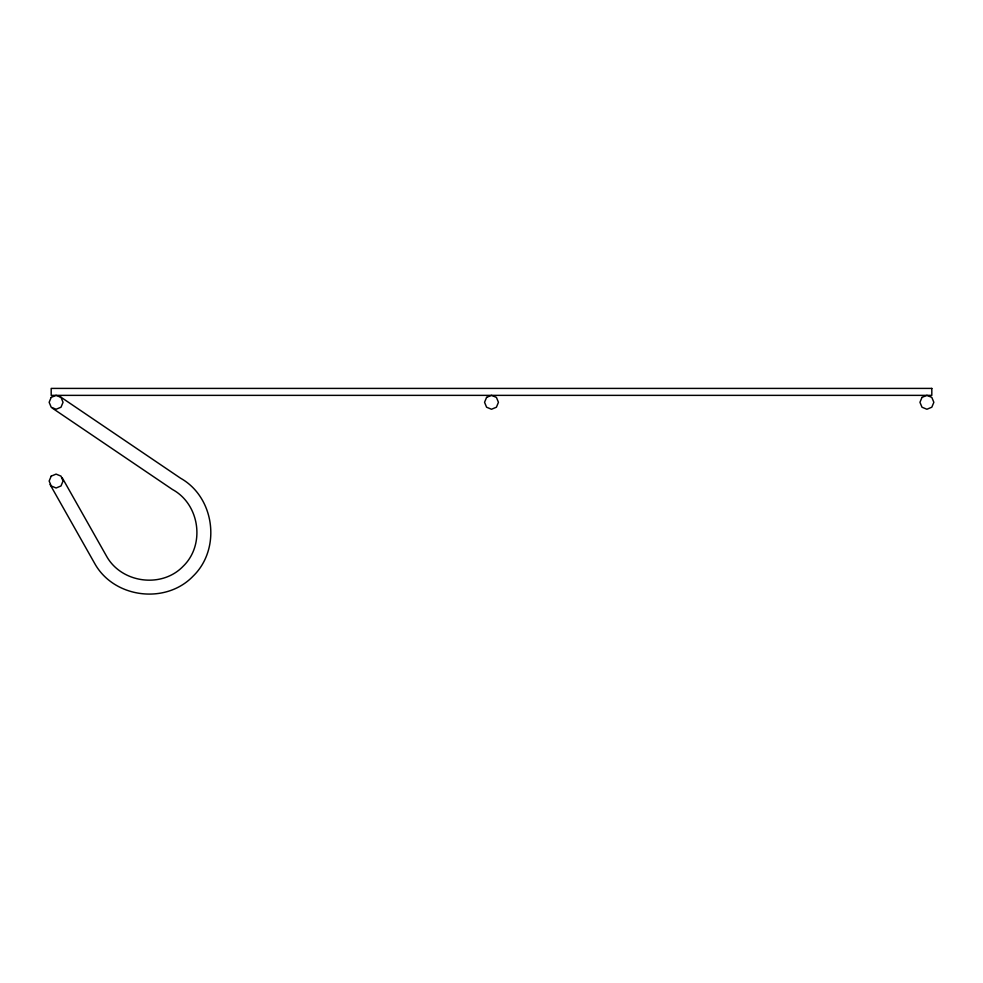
<?xml version="1.0" encoding="UTF-8"?>
<svg xmlns="http://www.w3.org/2000/svg" width="983" height="983" viewBox="0 0 983 983"><rect width="100%" height="100%" fill="white"/><g stroke="black" fill="none" stroke-linecap="round" stroke-linejoin="round"><path stroke-width="1.47" d="M60 396.554L180.589 478.229C214.933 497.521 221.31 548.969 193 576.259C165.611 604.668 114.04 598.119 94.786 563.64L50.047 484.472M52.197 408.056L172.467 489.497C199.746 504.291 205.484 544.766 183.084 566.343C161.593 588.657 121.241 583.091 106.41 555.948L62.15 477.627M51.19 397.39L49.15 402.305L51.19 407.22L56.092 409.247L61.007 407.22L63.047 402.305L61.007 397.39L56.092 395.363L51.19 397.39M51.19 476.141L49.15 481.043L51.19 485.958L56.092 487.998L61.007 485.958L63.047 481.043L61.007 476.141L56.092 474.101L51.19 476.141M486.585 397.39L484.558 402.305L486.585 407.22L491.5 409.247L496.415 407.22L498.442 402.305L496.415 397.39L491.5 395.363L486.585 397.39M921.993 397.39L919.953 402.305L921.993 407.22L926.908 409.247L931.81 407.22L933.85 402.305L931.81 397.39L926.908 395.363L921.993 397.39M931.81 388.408L51.19 388.408L51.19 395.363L931.81 395.363L931.81 388.408"/></g></svg>
